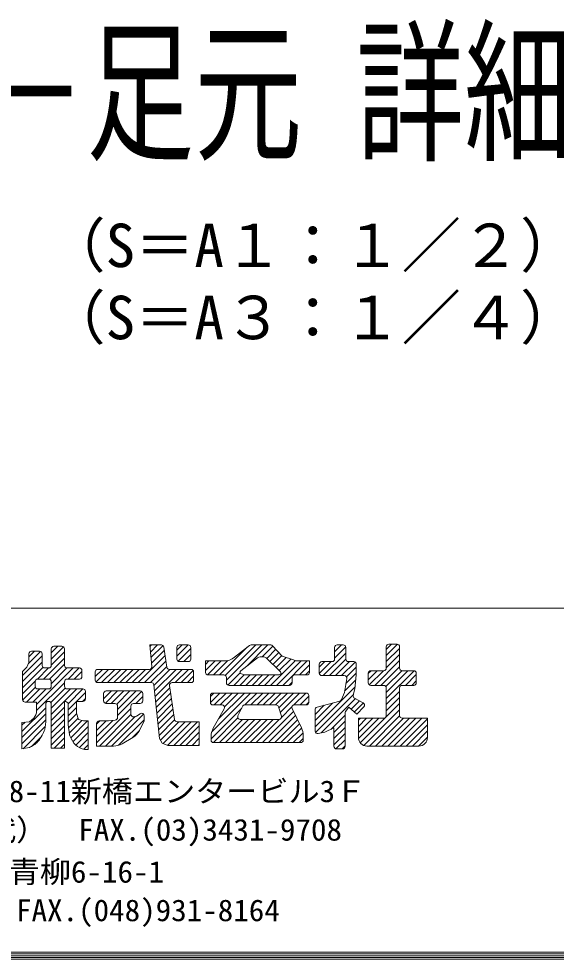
# Model space of a CAD drawing. Units: millimetres at full size; details may follow other scales. Extents: x -1603 to 1599, y -1129 to 1133.
# Drawn here: x -849.4 to -663.7, y -1129.1 to -804.3 of the extents above; entities that cross this region are included whole.
import ezdxf
from ezdxf.enums import TextEntityAlignment as Align

# ---------------------------------------------------------------- set-up
doc = ezdxf.new("R2010")
doc.units = ezdxf.units.MM
doc.header["$LTSCALE"] = 4
doc.layers.add('0-0_0', color=7, linetype='Continuous', lineweight=18)
doc.layers.add('0-F_WAKU', color=7, linetype='Continuous', lineweight=18)
doc.styles.add('ＭＳ ゴシック', font='')
doc.styles.get('ＭＳ ゴシック').set_extended_font_data('MS Gothic')

msp = doc.modelspace()

# ---------------------------------------------------------------- linework, layer by layer
at = {"layer": '0-0_0'}
for p, q in [((-846.087, -1026.957), (-841.924, -1022.794)), ((-845.949, -1024.698), (-843.981, -1022.73)), ((-842.254, -1022.73), (-845.061, -1022.73)), ((-838.229, -1023.342), (-835.93, -1021.042)), ((-838.229, -1025.463), (-833.994, -1021.228)), ((-838.229, -1021.93), (-838.229, -1027.627)), ((-838.229, -1027.584), (-833.646, -1023.001)), ((-834.534, -1021.042), (-837.341, -1021.042)), ((-833.646, -1027.627), (-833.646, -1021.93)), ((-804.159, -1021.091), (-803.628, -1020.56)), ((-803.958, -1023.012), (-801.506, -1020.56)), ((-803.757, -1024.932), (-799.591, -1020.766)), ((-803.556, -1026.852), (-799.119, -1022.416)), ((-798.272, -1028.237), (-799.279, -1021.32)), ((-794.806, -1022.345), (-793.021, -1020.56)), ((-794.806, -1024.466), (-790.9, -1020.56)), ((-794.806, -1021.448), (-794.806, -1025.457)), ((-794.413, -1026.194), (-789.981, -1021.762)), ((-790.869, -1020.56), (-793.918, -1020.56)), ((-789.981, -1025.457), (-789.981, -1021.448)), ((-780.052, -1030.926), (-770.492, -1021.366)), ((-778.078, -1031.072), (-767.565, -1020.56)), ((-777.678, -1032.794), (-765.444, -1020.56)), ((-774.856, -1024.824), (-769.718, -1020.752)), ((-770.766, -1028.003), (-763.322, -1020.56)), ((-769.166, -1020.56), (-762.382, -1020.56)), ((-765.299, -1024.658), (-761.612, -1020.97)), ((-763.778, -1025.258), (-760.585, -1022.065)), ((-761.734, -1020.84), (-758.378, -1024.417)), ((-740.285, -1022.978), (-737.867, -1020.56)), ((-740.285, -1025.1), (-736.448, -1021.262)), ((-740.285, -1021.448), (-740.285, -1025.457)), ((-737.314, -1020.56), (-739.397, -1020.56)), ((-736.426, -1025.457), (-736.426, -1021.448)), ((-722.434, -1022.097), (-720.655, -1020.319)), ((-722.434, -1024.218), (-718.554, -1020.339)), ((-722.434, -1021.207), (-722.434, -1028.591)), ((-722.434, -1026.34), (-717.85, -1021.756)), ((-718.738, -1020.319), (-721.546, -1020.319)), ((-717.85, -1028.591), (-717.85, -1021.207)), ((-848.12, -1031.111), (-841.366, -1024.356)), ((-845.949, -1023.618), (-845.949, -1026.647)), ((-841.366, -1027.627), (-841.366, -1023.618)), ((-840.896, -1032.372), (-833.646, -1025.122)), ((-808.16, -1033.577), (-798.85, -1024.267)), ((-806.038, -1033.577), (-798.58, -1026.119)), ((-792.442, -1026.345), (-789.981, -1023.884)), ((-784.915, -1027.303), (-783.716, -1026.104)), ((-784.915, -1029.424), (-781.595, -1026.104)), ((-784.26, -1030.89), (-779.474, -1026.104)), ((-782.174, -1030.926), (-777.174, -1025.926)), ((-772.712, -1029.545), (-766.949, -1024.978)), ((-766.03, -1024.658), (-765.001, -1024.658)), ((-763.981, -1025.066), (-758.986, -1029.819)), ((-762.692, -1026.293), (-759.558, -1023.16)), ((-762.455, -1034.542), (-753.853, -1025.94)), ((-761.605, -1027.327), (-758.531, -1024.254)), ((-760.518, -1028.362), (-757.041, -1024.885)), ((-760.334, -1034.542), (-751.896, -1026.104)), ((-759.431, -1029.396), (-755.469, -1025.434)), ((-758.378, -1024.417), (-754.503, -1025.772)), ((-758.212, -1034.542), (-749.775, -1026.104)), ((-748.97, -1026.104), (-752.548, -1026.104)), ((-748.97, -1030.038), (-748.97, -1026.104)), ((-744.231, -1031.167), (-736.426, -1023.361)), ((-742.11, -1031.167), (-736.423, -1025.48)), ((-726.392, -1034.542), (-717.85, -1025.999)), ((-722.434, -1028.461), (-717.85, -1023.878)), ((-848.12, -1033.233), (-841.366, -1026.478)), ((-848.12, -1035.354), (-841.059, -1028.293)), ((-843.295, -1041.136), (-830.675, -1028.515)), ((-843.031, -1032.386), (-839.16, -1028.515)), ((-839.117, -1028.515), (-840.478, -1028.515)), ((-838.827, -1032.424), (-833.646, -1027.244)), ((-838.229, -1033.948), (-832.793, -1028.512)), ((-828.503, -1028.515), (-832.758, -1028.515)), ((-832.41, -1032.372), (-828.553, -1028.515)), ((-827.615, -1031.484), (-827.615, -1029.403)), ((-823.031, -1031.478), (-820.55, -1028.997)), ((-822.759, -1033.327), (-818.429, -1028.997)), ((-804.318, -1028.997), (-822.143, -1028.997)), ((-820.888, -1033.577), (-816.308, -1028.997)), ((-818.766, -1033.577), (-814.186, -1028.997)), ((-816.645, -1033.577), (-812.065, -1028.997)), ((-814.524, -1033.577), (-809.944, -1028.997)), ((-812.402, -1033.577), (-807.822, -1028.997)), ((-810.281, -1033.577), (-805.701, -1028.997)), ((-803.917, -1033.577), (-798.311, -1027.971)), ((-802.753, -1034.535), (-797.216, -1028.997)), ((-802.552, -1036.455), (-795.094, -1028.997)), ((-802.352, -1038.376), (-792.973, -1028.997)), ((-789.904, -1028.997), (-797.393, -1028.997)), ((-795.432, -1033.577), (-790.852, -1028.997)), ((-793.918, -1026.345), (-790.869, -1026.345)), ((-793.31, -1033.577), (-789.152, -1029.418)), ((-752.475, -1030.926), (-748.97, -1027.42)), ((-750.354, -1030.926), (-748.97, -1029.542)), ((-745.593, -1028.286), (-743.652, -1026.345)), ((-745.593, -1027.233), (-745.593, -1030.279)), ((-745.582, -1030.397), (-741.531, -1026.345)), ((-741.173, -1026.345), (-744.705, -1026.345)), ((-739.988, -1031.167), (-735.167, -1026.345)), ((-737.867, -1031.167), (-733.198, -1026.498)), ((-736.192, -1031.612), (-732.807, -1028.228)), ((-733.695, -1026.345), (-735.538, -1026.345)), ((-728.706, -1030.491), (-727.694, -1029.479)), ((-728.706, -1032.612), (-725.573, -1029.479)), ((-728.34, -1034.368), (-723.452, -1029.479)), ((-723.322, -1029.479), (-727.818, -1029.479)), ((-724.271, -1034.542), (-717.85, -1028.12)), ((-722.57, -1034.961), (-717.076, -1029.468)), ((-722.434, -1036.946), (-714.966, -1029.479)), ((-722.434, -1039.068), (-712.854, -1029.488)), ((-712.948, -1029.479), (-716.962, -1029.479)), ((-848.12, -1029.72), (-848.12, -1039.439)), ((-842.89, -1032.372), (-839.117, -1032.372)), ((-832.758, -1032.372), (-828.503, -1032.372)), ((-830.289, -1032.372), (-827.615, -1029.698)), ((-828.025, -1032.23), (-827.757, -1031.962)), ((-823.031, -1029.885), (-823.031, -1032.689)), ((-791.189, -1033.577), (-789.016, -1031.404)), ((-789.016, -1032.689), (-789.016, -1029.885)), ((-784.027, -1030.926), (-778.566, -1030.926)), ((-777.678, -1031.814), (-777.678, -1033.654)), ((-777.199, -1034.437), (-772.916, -1030.154)), ((-775.183, -1034.542), (-771.525, -1030.884)), ((-773.062, -1034.542), (-769.446, -1030.926)), ((-772.52, -1030.575), (-771.39, -1030.926)), ((-771.39, -1030.926), (-759.581, -1030.926)), ((-770.94, -1034.542), (-767.324, -1030.926)), ((-768.819, -1034.542), (-765.203, -1030.926)), ((-766.698, -1034.542), (-763.082, -1030.926)), ((-764.576, -1034.542), (-760.96, -1030.926)), ((-759.219, -1030.813), (-759.581, -1030.926)), ((-755.001, -1033.654), (-755.001, -1031.814)), ((-754.113, -1030.926), (-749.858, -1030.926)), ((-744.705, -1031.167), (-736.957, -1031.167)), ((-736.908, -1036.952), (-736.082, -1032.207)), ((-736.828, -1036.492), (-732.979, -1032.642)), ((-736.381, -1033.923), (-732.807, -1030.349)), ((-733.289, -1035.747), (-732.807, -1030.926)), ((-728.706, -1030.367), (-728.706, -1033.654)), ((-715.786, -1034.542), (-712.06, -1030.816)), ((-712.06, -1033.654), (-712.06, -1030.367)), ((-848.12, -1037.475), (-843.764, -1033.119)), ((-848.106, -1039.582), (-843.713, -1035.19)), ((-846.729, -1040.327), (-842.149, -1035.747)), ((-844.608, -1040.327), (-840.028, -1035.747)), ((-843.778, -1034.859), (-843.778, -1033.26)), ((-843.295, -1043.257), (-833.646, -1033.608)), ((-839.117, -1035.747), (-842.89, -1035.747)), ((-838.387, -1040.47), (-833.392, -1035.475)), ((-838.229, -1033.26), (-838.229, -1034.859)), ((-838.229, -1042.434), (-831.542, -1035.747)), ((-838.229, -1044.555), (-829.421, -1035.747)), ((-833.646, -1034.859), (-833.646, -1033.26)), ((-827.296, -1035.747), (-832.758, -1035.747)), ((-832.423, -1040.87), (-827.3, -1035.747)), ((-822.143, -1033.577), (-803.653, -1033.577)), ((-802.77, -1034.373), (-800.837, -1052.862)), ((-802.151, -1040.296), (-797.232, -1035.378)), ((-795.64, -1046.317), (-797.347, -1034.593)), ((-796.468, -1033.577), (-789.904, -1033.577)), ((-776.79, -1034.542), (-755.889, -1034.542)), ((-756.091, -1034.542), (-755.001, -1033.452)), ((-747.04, -1048.825), (-733.215, -1035)), ((-733.289, -1035.747), (-733.844, -1037.963)), ((-727.818, -1034.542), (-723.322, -1034.542)), ((-722.434, -1035.43), (-722.434, -1044.984)), ((-717.85, -1044.984), (-717.85, -1035.43)), ((-716.962, -1034.542), (-712.948, -1034.542)), ((-713.664, -1034.542), (-712.06, -1032.937)), ((-829.518, -1040.086), (-826.408, -1036.977)), ((-827.396, -1040.086), (-826.408, -1039.098)), ((-826.408, -1039.198), (-826.408, -1036.635)), ((-820.136, -1039.19), (-817.416, -1036.47)), ((-820.136, -1037.358), (-820.136, -1039.921)), ((-820.049, -1036.981), (-819.625, -1036.558)), ((-819.572, -1040.746), (-815.295, -1036.47)), ((-807.515, -1036.47), (-819.248, -1036.47)), ((-817.513, -1040.809), (-813.174, -1036.47)), ((-815.616, -1041.033), (-811.052, -1036.47)), ((-815.312, -1042.85), (-808.931, -1036.47)), ((-815.312, -1044.972), (-806.988, -1036.648)), ((-809.028, -1040.809), (-806.627, -1038.408)), ((-806.627, -1039.921), (-806.627, -1037.358)), ((-801.95, -1042.217), (-796.963, -1037.23)), ((-801.749, -1044.137), (-796.694, -1039.082)), ((-783.226, -1038.342), (-782.077, -1037.193)), ((-783.226, -1038.081), (-783.226, -1040.403)), ((-783.222, -1040.459), (-779.956, -1037.193)), ((-782.721, -1050.565), (-769.349, -1037.193)), ((-750.099, -1037.193), (-782.338, -1037.193)), ((-781.933, -1041.291), (-777.834, -1037.193)), ((-780.412, -1046.134), (-771.471, -1037.193)), ((-779.811, -1041.291), (-775.713, -1037.193)), ((-778.344, -1041.945), (-773.592, -1037.193)), ((-771.326, -1041.291), (-767.228, -1037.193)), ((-769.205, -1041.291), (-765.107, -1037.193)), ((-767.084, -1041.291), (-762.985, -1037.193)), ((-764.962, -1041.291), (-760.864, -1037.193)), ((-762.841, -1041.291), (-758.743, -1037.193)), ((-760.72, -1041.291), (-756.621, -1037.193)), ((-759.553, -1042.246), (-754.5, -1037.193)), ((-759.081, -1043.896), (-752.379, -1037.193)), ((-754.377, -1041.313), (-750.258, -1037.193)), ((-752.234, -1041.291), (-749.211, -1038.268)), ((-749.211, -1040.403), (-749.211, -1038.081)), ((-746.894, -1050.801), (-733.773, -1037.679)), ((-744.938, -1050.966), (-733.095, -1039.122)), ((-737.948, -1039.446), (-736.908, -1036.952)), ((-733.396, -1038.964), (-730.457, -1040.51)), ((-722.434, -1041.189), (-717.85, -1036.606)), ((-722.434, -1043.31), (-717.85, -1038.727)), ((-848.362, -1050.444), (-840.159, -1042.242)), ((-847.232, -1040.327), (-843.295, -1040.327)), ((-843.295, -1040.327), (-843.295, -1044.023)), ((-840.159, -1047.382), (-840.159, -1040.974)), ((-839.271, -1040.086), (-839.117, -1040.086)), ((-838.229, -1040.974), (-838.229, -1056.237)), ((-838.229, -1046.676), (-833.646, -1042.093)), ((-833.646, -1040.086), (-833.569, -1040.086)), ((-833.646, -1056.237), (-833.646, -1040.086)), ((-832.385, -1042.953), (-829.545, -1040.113)), ((-832.385, -1040.974), (-832.385, -1048.291)), ((-832.385, -1045.074), (-829.545, -1042.234)), ((-829.545, -1044.184), (-829.545, -1040.086)), ((-829.545, -1040.086), (-827.296, -1040.086)), ((-822.549, -1054.33), (-810.728, -1042.509)), ((-819.248, -1040.809), (-816.2, -1040.809)), ((-815.312, -1041.697), (-815.312, -1045.647)), ((-810.728, -1044.481), (-810.728, -1041.697)), ((-809.84, -1040.809), (-807.515, -1040.809)), ((-801.548, -1046.058), (-796.424, -1040.933)), ((-782.985, -1052.95), (-772.4, -1042.365)), ((-782.338, -1041.291), (-779.199, -1041.291)), ((-772.129, -1041.797), (-773.695, -1045.084)), ((-771.328, -1041.291), (-760.496, -1041.291)), ((-758.702, -1045.222), (-759.642, -1041.935)), ((-758.686, -1045.621), (-755.056, -1041.992)), ((-751.741, -1049.222), (-754.989, -1042.569)), ((-754.191, -1041.291), (-750.099, -1041.291)), ((-750.113, -1041.291), (-749.211, -1040.39)), ((-747.04, -1046.704), (-740.975, -1040.639)), ((-747.04, -1044.582), (-743.883, -1041.425)), ((-746.378, -1042.081), (-742.456, -1041.05)), ((-742.456, -1041.05), (-738.53, -1039.96)), ((-736.503, -1043.58), (-735.416, -1042.051)), ((-734.59, -1042.739), (-731.705, -1039.854)), ((-733.433, -1043.703), (-730.325, -1040.596)), ((-731.418, -1054.417), (-717.85, -1040.848)), ((-848.362, -1052.566), (-840.159, -1044.364)), ((-838.229, -1048.798), (-833.646, -1044.214)), ((-832.385, -1047.196), (-829.502, -1044.313)), ((-829.545, -1044.184), (-828.821, -1046.354)), ((-821.611, -1055.514), (-810.716, -1044.618)), ((-819.49, -1055.514), (-809.224, -1045.248)), ((-817.368, -1055.514), (-806.359, -1044.504)), ((-801.348, -1047.978), (-796.154, -1042.785)), ((-801.147, -1049.899), (-795.885, -1044.637)), ((-778.426, -1042.616), (-782.22, -1049.338)), ((-782.212, -1054.299), (-773.712, -1045.799)), ((-765.252, -1054.309), (-754.505, -1043.562)), ((-763.13, -1054.309), (-753.809, -1044.987)), ((-747.04, -1042.94), (-747.04, -1050.318)), ((-741.586, -1049.735), (-736.667, -1044.816)), ((-736.667, -1055.59), (-736.667, -1044.095)), ((-730.19, -1055.31), (-717.85, -1042.97)), ((-728.273, -1055.514), (-717.84, -1045.081)), ((-848.362, -1054.687), (-840.159, -1046.485)), ((-848.362, -1048.323), (-847.256, -1047.217)), ((-848.362, -1056.478), (-848.362, -1047.318)), ((-847.951, -1056.398), (-840.314, -1048.762)), ((-838.229, -1050.919), (-833.646, -1046.335)), ((-838.229, -1053.04), (-833.646, -1048.457)), ((-832.242, -1049.175), (-828.971, -1045.903)), ((-831.981, -1051.035), (-827.638, -1046.691)), ((-831.457, -1052.632), (-825.661, -1046.836)), ((-830.736, -1054.032), (-825.444, -1048.74)), ((-828.821, -1046.354), (-827.132, -1046.836)), ((-827.132, -1046.836), (-825.444, -1046.836)), ((-825.444, -1046.836), (-825.444, -1056.719)), ((-822.549, -1052.209), (-816.985, -1046.645)), ((-822.549, -1047.966), (-821.418, -1046.836)), ((-822.549, -1050.088), (-819.297, -1046.836)), ((-822.549, -1047.724), (-822.549, -1055.514)), ((-818.448, -1046.836), (-821.661, -1046.836)), ((-818.448, -1046.836), (-816.085, -1046.528)), ((-814.956, -1055.222), (-806.144, -1046.411)), ((-800.946, -1051.819), (-795.602, -1046.475)), ((-800.484, -1053.479), (-794.082, -1047.077)), ((-799.553, -1054.669), (-791.961, -1047.077)), ((-798.01, -1055.248), (-789.84, -1047.077)), ((-795.914, -1055.273), (-787.718, -1047.077)), ((-787.086, -1047.077), (-794.762, -1047.077)), ((-793.793, -1055.273), (-787.086, -1048.566)), ((-787.086, -1055.273), (-787.086, -1047.077)), ((-780.101, -1054.309), (-772.146, -1046.354)), ((-777.98, -1054.309), (-770.024, -1046.354)), ((-775.858, -1054.309), (-767.903, -1046.354)), ((-773.737, -1054.309), (-765.782, -1046.354)), ((-772.894, -1046.354), (-759.556, -1046.354)), ((-771.616, -1054.309), (-763.66, -1046.354)), ((-769.494, -1054.309), (-761.539, -1046.354)), ((-767.373, -1054.309), (-759.404, -1046.34)), ((-761.009, -1054.309), (-753.113, -1046.413)), ((-758.888, -1054.309), (-752.417, -1047.838)), ((-740.527, -1050.797), (-736.667, -1046.937)), ((-740.527, -1052.918), (-736.667, -1049.058)), ((-732.083, -1045.872), (-732.083, -1052.554)), ((-723.322, -1045.872), (-732.083, -1045.872)), ((-732.083, -1046.596), (-731.358, -1045.872)), ((-732.083, -1048.718), (-729.237, -1045.872)), ((-732.083, -1050.839), (-727.116, -1045.872)), ((-732.05, -1052.928), (-724.994, -1045.872)), ((-726.152, -1055.514), (-716.509, -1045.872)), ((-724.03, -1055.514), (-714.388, -1045.872)), ((-721.909, -1055.514), (-712.267, -1045.872)), ((-719.788, -1055.514), (-710.145, -1045.872)), ((-717.666, -1055.514), (-708.2, -1046.048)), ((-708.2, -1045.872), (-716.962, -1045.872)), ((-715.545, -1055.514), (-708.2, -1048.169)), ((-708.2, -1052.554), (-708.2, -1045.872)), ((-845.034, -1055.602), (-841.626, -1052.194)), ((-838.229, -1055.162), (-833.646, -1050.578)), ((-829.757, -1055.174), (-825.444, -1050.861)), ((-810.284, -1052.673), (-807.891, -1050.279)), ((-791.672, -1055.273), (-787.086, -1050.688)), ((-782.985, -1052.248), (-782.985, -1053.421)), ((-756.766, -1054.309), (-751.724, -1049.266)), ((-754.645, -1054.309), (-751.219, -1050.883)), ((-751.141, -1053.421), (-751.141, -1051.82)), ((-745.966, -1051.186), (-743.663, -1050.693)), ((-743.663, -1050.693), (-740.527, -1049.246)), ((-740.527, -1049.246), (-740.527, -1055.59)), ((-740.527, -1055.04), (-736.667, -1051.18)), ((-713.424, -1055.514), (-708.2, -1050.29)), ((-837.184, -1056.237), (-833.646, -1052.699)), ((-835.062, -1056.237), (-833.646, -1054.821)), ((-828.506, -1056.045), (-825.444, -1052.982)), ((-826.938, -1056.598), (-825.444, -1055.104)), ((-822.549, -1055.514), (-816.73, -1055.514)), ((-810.067, -1052.545), (-813.73, -1054.698)), ((-800.837, -1052.862), (-799.872, -1054.55)), ((-789.55, -1055.273), (-787.086, -1052.809)), ((-787.429, -1055.273), (-787.086, -1054.93)), ((-782.097, -1054.309), (-752.029, -1054.309)), ((-752.524, -1054.309), (-751.141, -1052.926)), ((-739.822, -1056.457), (-736.667, -1053.301)), ((-737.723, -1056.478), (-736.667, -1055.422)), ((-729.123, -1055.514), (-711.16, -1055.514)), ((-711.302, -1055.514), (-708.2, -1052.412)), ((-848.362, -1056.478), (-845.744, -1055.967)), ((-838.229, -1056.237), (-833.646, -1056.237)), ((-825.444, -1056.719), (-825.795, -1056.719)), ((-739.639, -1056.478), (-737.555, -1056.478))]:
    msp.add_line(p, q, dxfattribs=at)
for points in [[(-800.158, -1020.56), (-804.214, -1020.56), (-803.435, -1028.017)], [(-778.533, -1026.104), (-784.915, -1026.104), (-784.915, -1030.038)], [(-848.12, -1029.72), (-846.673, -1028.274), (-845.949, -1026.647)], [(-732.831, -1031.167), (-732.807, -1031.167), (-732.807, -1027.233)], [(-730.22, -1041.9), (-732.566, -1044.425), (-735.416, -1042.051)], [(-848.362, -1047.318), (-845.708, -1047.077), (-844.26, -1045.872), (-843.537, -1044.666), (-843.295, -1044.023)], [(-809.636, -1045.346), (-808.798, -1045.148), (-807.509, -1044.328)], [(-806.144, -1045.078), (-806.144, -1046.836), (-807.773, -1050.09)], [(-799.872, -1054.55), (-797.942, -1055.273), (-787.086, -1055.273)]]:
    msp.add_lwpolyline(points, dxfattribs=at)
for centre, radius, start, end in [((-845.061, -1023.618), 0.888, 90, 180), ((-842.254, -1023.618), 0.888, 0, 90), ((-837.341, -1021.93), 0.888, 90, 180), ((-834.534, -1021.93), 0.888, 0, 90), ((-800.158, -1021.448), 0.888, 8.282, 90), ((-793.918, -1021.448), 0.888, 90, 180), ((-790.869, -1021.448), 0.888, 0, 90), ((-769.166, -1021.448), 0.888, 90, 128.397), ((-762.382, -1021.448), 0.888, 43.174, 90), ((-739.397, -1021.448), 0.888, 90, 180), ((-737.314, -1021.448), 0.888, 0, 90), ((-721.546, -1021.207), 0.888, 90, 180), ((-718.738, -1021.207), 0.888, 0, 90), ((-793.918, -1025.457), 0.888, 180, 270), ((-790.869, -1025.457), 0.888, 270, 0), ((-778.533, -1020.184), 5.92, 270, 308.397), ((-766.03, -1026.138), 1.48, 90, 128.397), ((-765.001, -1026.138), 1.48, 46.418, 90), ((-752.548, -1020.184), 5.92, 250.723, 270), ((-741.173, -1025.457), 0.888, 270, 0), ((-735.538, -1025.457), 0.888, 180, 270), ((-840.478, -1027.627), 0.888, 180, 270), ((-839.117, -1027.627), 0.888, 270, 0), ((-832.758, -1027.627), 0.888, 180, 270), ((-828.503, -1029.403), 0.888, 0, 90), ((-822.143, -1029.885), 0.888, 90, 180), ((-804.318, -1028.109), 0.888, 270, 5.969), ((-797.393, -1028.109), 0.888, 188.282, 270), ((-789.904, -1029.885), 0.888, 0, 90), ((-772.344, -1030.009), 0.592, 128.397, 252.74), ((-744.705, -1027.233), 0.888, 90, 180), ((-733.695, -1027.233), 0.888, 0, 90), ((-727.818, -1030.367), 0.888, 90, 180), ((-723.322, -1028.591), 0.888, 270, 0), ((-716.962, -1028.591), 0.888, 180, 270), ((-712.948, -1030.367), 0.888, 0, 90), ((-842.89, -1033.26), 0.888, 90, 180), ((-839.117, -1033.26), 0.888, 0, 90), ((-832.758, -1033.26), 0.888, 90, 180), ((-828.503, -1031.484), 0.888, 270, 0), ((-822.143, -1032.689), 0.888, 180, 270), ((-789.904, -1032.689), 0.888, 270, 0), ((-784.027, -1030.038), 0.888, 180, 270), ((-778.566, -1031.814), 0.888, 0, 90), ((-759.394, -1030.248), 0.592, 287.26, 46.418), ((-754.113, -1031.814), 0.888, 90, 180), ((-749.858, -1030.038), 0.888, 270, 0), ((-744.705, -1030.279), 0.888, 180, 270), ((-736.957, -1032.055), 0.888, 350.127, 90), ((-842.89, -1034.859), 0.888, 180, 270), ((-839.117, -1034.859), 0.888, 270, 0), ((-832.758, -1034.859), 0.888, 180, 270), ((-827.296, -1036.635), 0.888, 0, 90), ((-803.653, -1034.465), 0.888, 5.969, 90), ((-803.653, -1034.465), 0.888, 5.969, 90), ((-796.468, -1034.465), 0.888, 90, 188.282), ((-776.79, -1033.654), 0.888, 180, 270), ((-755.889, -1033.654), 0.888, 270, 0), ((-727.818, -1033.654), 0.888, 180, 270), ((-723.322, -1035.43), 0.888, 0, 90), ((-716.962, -1035.43), 0.888, 90, 180), ((-712.948, -1033.654), 0.888, 270, 0), ((-827.296, -1039.198), 0.888, 270, 0), ((-819.248, -1037.358), 0.888, 90, 180), ((-807.515, -1037.358), 0.888, 0, 90), ((-782.338, -1038.081), 0.888, 90, 180), ((-750.099, -1038.081), 0.888, 0, 90), ((-732.982, -1038.178), 0.888, 165.954, 242.259), ((-847.232, -1039.439), 0.888, 180, 270), ((-839.271, -1040.974), 0.888, 90, 180), ((-839.117, -1040.974), 0.888, 0, 90), ((-833.53, -1041.268), 1.183, 14.4, 91.86), ((-819.248, -1039.921), 0.888, 180, 270), ((-816.2, -1041.697), 0.888, 0, 90), ((-809.84, -1041.697), 0.888, 90, 180), ((-807.515, -1039.921), 0.888, 270, 0), ((-782.338, -1040.403), 0.888, 180, 270), ((-779.199, -1042.179), 0.888, 330.554, 90), ((-771.328, -1042.179), 0.888, 90, 154.52), ((-760.496, -1042.179), 0.888, 15.957, 90), ((-754.191, -1042.179), 0.888, 90, 206.02), ((-750.099, -1040.403), 0.888, 270, 0), ((-746.152, -1042.94), 0.888, 104.733, 180), ((-738.768, -1039.105), 0.888, 285.513, 337.365), ((-730.87, -1041.296), 0.888, 317.1, 62.259), ((-816.2, -1045.647), 0.888, 277.426, 0), ((-809.84, -1044.481), 0.888, 180, 283.231), ((-807.032, -1045.078), 0.888, 0, 122.452), ((-772.894, -1045.466), 0.888, 154.52, 270), ((-759.556, -1045.466), 0.888, 270, 15.957), ((-735.779, -1044.095), 0.888, 144.618, 180), ((-723.322, -1044.984), 0.888, 270, 0), ((-716.962, -1044.984), 0.888, 180, 270), ((-852.933, -1046.866), 12.784, 349.46625, 357.68846), ((-917.634, -1062.556), 86.434, 8.79637, 9.49979), ((-821.661, -1047.724), 0.888, 90, 180), ((-794.762, -1046.189), 0.888, 188.282, 270), ((-846.97, -1049.519), 5.978, 323.81916, 332.46928), ((-874.252, -1035.298), 36.744, 332.46928, 335.95566), ((-845.033, -1048.335), 4.749, 335.95566, 349.46625), ((-872.137, -1055.516), 40.396, 7.76743, 8.79637), ((-938.128, -1064.518), 106.998, 7.41893, 7.76743), ((-741.596, -1038.926), 91.193, 187.41893, 187.79643), ((-829.143, -1050.914), 2.829, 187.79643, 201.01969), ((-824.253, -1049.034), 8.068, 201.01969, 208.83855), ((-813.067, -1047.441), 5.92, 300.447, 333.418), ((-777.065, -1052.248), 5.92, 150.554, 180), ((-757.061, -1051.82), 5.92, 0, 26.02), ((-746.152, -1050.318), 0.888, 180, 282.086), ((-849.488, -1046.937), 9.775, 292.51707, 301.83006), ((-846.65, -1051.51), 4.393, 301.83006, 315.74045), ((-865.329, -1033.307), 30.475, 315.74045, 318.34536), ((-847.719, -1048.972), 6.906, 318.34536, 323.81916), ((-825.795, -1050.799), 5.92, 201.052, 270), ((-816.73, -1049.594), 5.92, 270, 300.447), ((-782.097, -1053.421), 0.888, 180, 270), ((-752.029, -1053.421), 0.888, 270, 0), ((-729.123, -1052.554), 2.96, 180, 270), ((-711.16, -1052.554), 2.96, 270, 0), ((-739.639, -1055.59), 0.888, 180, 270), ((-737.555, -1055.59), 0.888, 270, 0)]:
    msp.add_arc(centre, radius, start, end, dxfattribs=at)
at = {"layer": '0-F_WAKU'}
for p, q in [((-1601.872, -1007.909), (1598.128, -1007.909)), ((-1600.672, -1126.709), (1596.928, -1126.709)), ((-1603.072, -1129.109), (1599.328, -1129.109)), ((-1602.472, -1128.509), (1598.728, -1128.509)), ((-1601.872, -1127.909), (1598.128, -1127.909)), ((-1601.272, -1127.309), (1597.528, -1127.309))]:
    msp.add_line(p, q, dxfattribs=at)

# ---------------------------------------------------------------- texts
at = {"layer": '0-0_0', "style": 'ＭＳ ゴシック'}
for s, height, width, p in [('支柱－足元 詳細納まり断面', 39.1, 0.7, (-938.144, -860.953)), ('本社〒105-0004東京都港区新橋5-8-11新橋エンタービル3Ｆ', 7.507, 1.05, (-1014.092, -1077.122)), ('TEL.東京(03)3431-9713(代）  FAX.(03)3431-9708', 7.507, 1.05, (-979.145, -1090.411)), ('関東支店〒340-0002埼玉県草加市青柳6-16-1', 7.507, 1.05, (-1014.092, -1104.946)), ('TEL.(048)932-3853(代）  FAX.(048)931-8164', 7.507, 1.05, (-979.145, -1118.235))]:
    msp.add_text(s, height=height, dxfattribs=dict(at, width=width)).set_placement(p, align=Align.BOTTOM_LEFT)
for s, p in [('（S＝A１：１／２）', (-839.93, -894.578)), ('（S＝A３：１／４）', (-839.93, -919.485))]:
    msp.add_text(s, height=15.01, dxfattribs=at).set_placement(p, align=Align.BOTTOM_LEFT)

doc.saveas('drawing.dxf')
